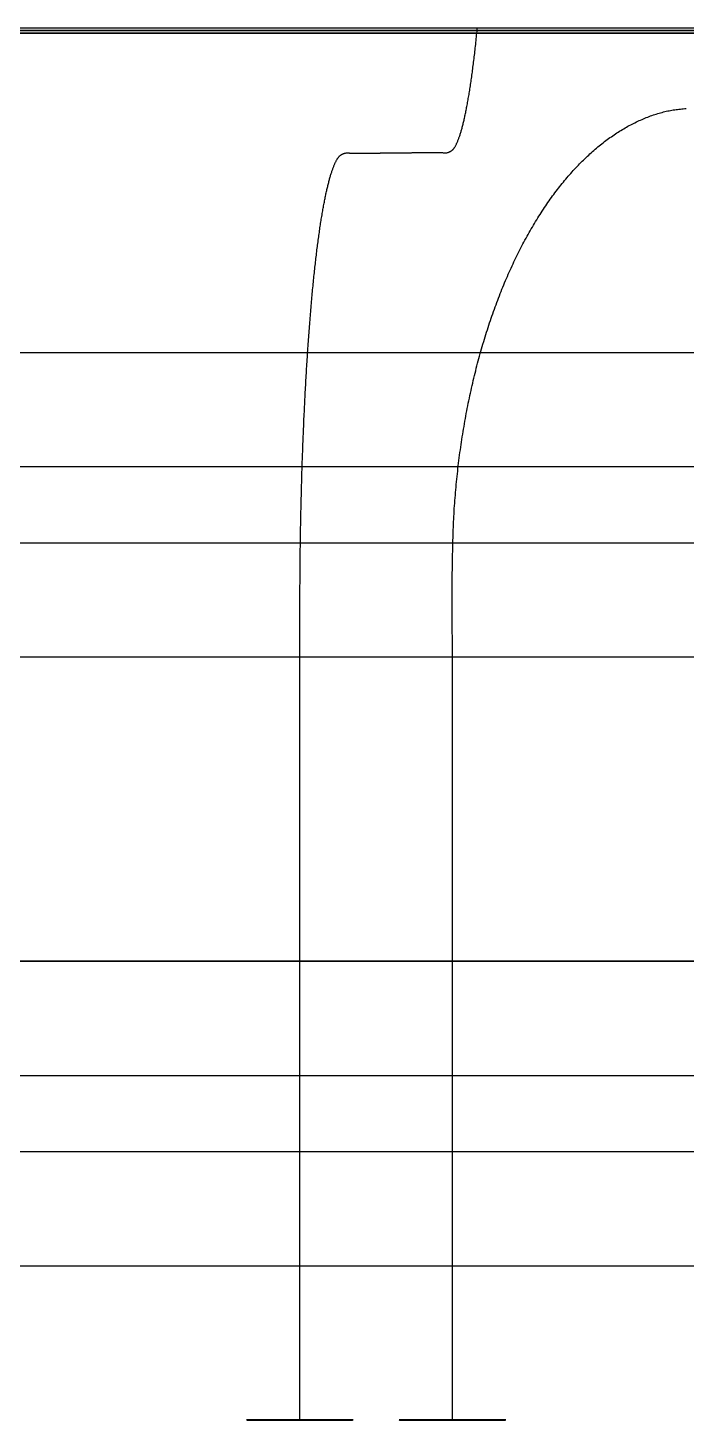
# Model space of a CAD drawing. Header units: millimetres. Extents: x -226 to 218, y -316 to 313.
# Drawn here: x -60.3 to -17.5, y -61.4 to 29 of the extents above; entities that cross this region are included whole.
import ezdxf

# ---------------------------------------------------------------- set-up
doc = ezdxf.new("R2010")
doc.units = ezdxf.units.MM
doc.layers.add('SKETCH', color=5, linetype='Continuous')
doc.layers.add('VISIBLE', color=7, linetype='Continuous')

msp = doc.modelspace()

# ---------------------------------------------------------------- linework, layer by layer
at = {"layer": 'SKETCH', "flags": 128}
for points in [[(-42.602, -61.426), (-42.602, -61.152), (-42.602, -60.879), (-42.602, -60.605), (-42.602, -60.332), (-42.602, -60.058), (-42.602, -59.785), (-42.602, -59.511), (-42.602, -59.238), (-42.602, -58.964), (-42.602, -58.691), (-42.602, -58.417), (-42.602, -58.144), (-42.602, -57.87), (-42.602, -57.597), (-42.602, -57.323), (-42.602, -57.05), (-42.602, -56.776), (-42.602, -56.503), (-42.602, -56.229), (-42.602, -55.956), (-42.602, -55.682), (-42.602, -55.409), (-42.602, -55.136), (-42.602, -54.862), (-42.602, -54.589), (-42.602, -54.315), (-42.602, -54.042), (-42.602, -53.768), (-42.602, -53.495), (-42.602, -53.221), (-42.602, -52.948), (-42.602, -52.674), (-42.602, -52.401), (-42.602, -52.127), (-42.602, -51.854), (-42.602, -51.58), (-42.602, -51.307), (-42.602, -51.033), (-42.602, -50.76), (-42.602, -50.486), (-42.602, -50.213), (-42.602, -49.939), (-42.602, -49.666), (-42.602, -49.392), (-42.602, -49.119), (-42.602, -48.845), (-42.602, -48.572), (-42.602, -48.298), (-42.602, -48.025), (-42.602, -47.751), (-42.602, -47.478), (-42.602, -47.204), (-42.602, -46.931), (-42.602, -46.658), (-42.602, -46.384), (-42.602, -46.111), (-42.602, -45.837), (-42.602, -45.564), (-42.602, -45.29), (-42.602, -45.017), (-42.602, -44.743), (-42.602, -44.47), (-42.602, -44.196), (-42.602, -43.923), (-42.602, -43.649), (-42.602, -43.376), (-42.602, -43.102), (-42.602, -42.829), (-42.602, -42.555), (-42.602, -42.282), (-42.602, -42.008), (-42.602, -41.735), (-42.602, -41.461), (-42.602, -41.188), (-42.602, -40.914), (-42.602, -40.641), (-42.602, -40.367), (-42.602, -40.094), (-42.602, -39.82), (-42.602, -39.547), (-42.602, -39.273), (-42.602, -39), (-42.602, -38.726), (-42.602, -38.453), (-42.602, -38.179), (-42.602, -37.906), (-42.602, -37.633), (-42.602, -37.359), (-42.602, -37.086), (-42.602, -36.812), (-42.602, -36.539), (-42.602, -36.265), (-42.602, -35.992), (-42.602, -35.718), (-42.602, -35.445), (-42.602, -35.171), (-42.602, -34.898), (-42.602, -34.624), (-42.602, -34.351), (-42.602, -34.077), (-42.602, -33.804), (-42.602, -33.53), (-42.602, -33.257), (-42.602, -32.983), (-42.602, -32.71), (-42.602, -32.436), (-42.602, -32.163), (-42.602, -31.889), (-42.602, -31.616), (-42.602, -31.342), (-42.602, -31.069), (-42.602, -30.795), (-42.602, -30.522), (-42.602, -30.248), (-42.602, -29.975), (-42.602, -29.701), (-42.602, -29.428), (-42.602, -29.154), (-42.602, -28.881), (-42.602, -28.608), (-42.602, -28.334), (-42.602, -28.061), (-42.602, -27.787), (-42.602, -27.514), (-42.602, -27.24), (-42.602, -26.967), (-42.602, -26.693), (-42.602, -26.42), (-42.602, -26.146), (-42.602, -25.873), (-42.602, -25.599), (-42.602, -25.326), (-42.602, -25.052), (-42.602, -24.779), (-42.602, -24.505), (-42.602, -24.232), (-42.602, -23.958), (-42.602, -23.685), (-42.602, -23.411), (-42.602, -23.138), (-42.602, -22.864), (-42.602, -22.591), (-42.602, -22.317), (-42.602, -22.044), (-42.602, -21.77), (-42.602, -21.497), (-42.602, -21.223), (-42.602, -20.95), (-42.602, -20.676), (-42.602, -20.403), (-42.602, -20.129), (-42.602, -19.856), (-42.602, -19.583), (-42.602, -19.309), (-42.602, -19.036), (-42.602, -18.762), (-42.602, -18.489), (-42.602, -18.215), (-42.602, -17.942), (-42.602, -17.668), (-42.602, -17.395), (-42.602, -17.121), (-42.602, -16.848), (-42.602, -16.574), (-42.602, -16.301), (-42.602, -16.027), (-42.602, -15.754), (-42.602, -15.48), (-42.602, -15.206), (-42.602, -14.929), (-42.602, -14.65), (-42.602, -14.37), (-42.602, -14.088), (-42.603, -13.806), (-42.603, -13.522), (-42.603, -13.239), (-42.603, -12.955), (-42.604, -12.672), (-42.604, -12.39), (-42.604, -12.108), (-42.604, -11.828), (-42.605, -11.549), (-42.605, -11.272), (-42.605, -10.998), (-42.605, -10.725), (-42.604, -10.456), (-42.604, -10.19), (-42.604, -9.927), (-42.604, -9.668), (-42.603, -9.413), (-42.602, -9.162), (-42.602, -8.917), (-42.601, -8.722), (-42.6, -8.531), (-42.6, -8.343), (-42.599, -8.157), (-42.598, -7.973), (-42.598, -7.792), (-42.597, -7.612), (-42.596, -7.435), (-42.595, -7.259), (-42.594, -7.084), (-42.593, -6.911), (-42.592, -6.738), (-42.591, -6.567), (-42.59, -6.396), (-42.589, -6.226), (-42.588, -6.056), (-42.586, -5.886), (-42.585, -5.717), (-42.583, -5.547), (-42.581, -5.376), (-42.579, -5.205), (-42.577, -5.034), (-42.575, -4.861), (-42.573, -4.687), (-42.57, -4.513), (-42.568, -4.338), (-42.565, -4.164), (-42.562, -3.99), (-42.559, -3.815), (-42.556, -3.641), (-42.553, -3.467), (-42.55, -3.293), (-42.547, -3.119), (-42.543, -2.946), (-42.54, -2.772), (-42.536, -2.599), (-42.532, -2.426), (-42.529, -2.253), (-42.525, -2.081), (-42.521, -1.909), (-42.517, -1.737), (-42.512, -1.565), (-42.508, -1.394), (-42.504, -1.223), (-42.499, -1.052), (-42.495, -0.882), (-42.49, -0.712), (-42.485, -0.543), (-42.48, -0.374), (-42.476, -0.205), (-42.47, -0.036), (-42.465, 0.132), (-42.46, 0.3), (-42.455, 0.468), (-42.449, 0.636), (-42.444, 0.803), (-42.438, 0.971), (-42.432, 1.137), (-42.426, 1.304), (-42.42, 1.47), (-42.414, 1.636), (-42.408, 1.801), (-42.402, 1.966), (-42.396, 2.131), (-42.389, 2.295), (-42.383, 2.459), (-42.376, 2.622), (-42.369, 2.785), (-42.363, 2.947), (-42.356, 3.109), (-42.349, 3.27), (-42.342, 3.43), (-42.335, 3.591), (-42.327, 3.75), (-42.32, 3.91), (-42.313, 4.069), (-42.305, 4.228), (-42.298, 4.386), (-42.29, 4.545), (-42.282, 4.702), (-42.274, 4.859), (-42.266, 5.016), (-42.258, 5.172), (-42.25, 5.328), (-42.242, 5.483), (-42.234, 5.638), (-42.225, 5.792), (-42.217, 5.946), (-42.208, 6.099), (-42.2, 6.252), (-42.191, 6.404), (-42.182, 6.555), (-42.173, 6.706), (-42.164, 6.856), (-42.155, 7.005), (-42.146, 7.154), (-42.137, 7.302), (-42.127, 7.45), (-42.118, 7.597), (-42.108, 7.744), (-42.099, 7.89), (-42.089, 8.035), (-42.079, 8.181), (-42.069, 8.325), (-42.059, 8.469), (-42.049, 8.613), (-42.039, 8.755), (-42.029, 8.898), (-42.019, 9.039), (-42.008, 9.18), (-41.998, 9.321), (-41.987, 9.46), (-41.977, 9.599), (-41.966, 9.737), (-41.955, 9.875), (-41.945, 10.012), (-41.934, 10.148), (-41.923, 10.283), (-41.912, 10.417), (-41.901, 10.551), (-41.889, 10.684), (-41.878, 10.817), (-41.867, 10.948), (-41.855, 11.08), (-41.844, 11.21), (-41.832, 11.34), (-41.82, 11.469), (-41.809, 11.598), (-41.797, 11.726), (-41.785, 11.853), (-41.773, 11.979), (-41.761, 12.105), (-41.749, 12.23), (-41.736, 12.354), (-41.724, 12.478), (-41.712, 12.6), (-41.699, 12.722), (-41.687, 12.843), (-41.674, 12.964), (-41.662, 13.083), (-41.649, 13.202), (-41.636, 13.319), (-41.623, 13.436), (-41.61, 13.552), (-41.597, 13.667), (-41.584, 13.782), (-41.571, 13.896), (-41.558, 14.009), (-41.545, 14.121), (-41.532, 14.233), (-41.518, 14.344), (-41.505, 14.454), (-41.491, 14.563), (-41.478, 14.671), (-41.464, 14.779), (-41.45, 14.886), (-41.436, 14.992), (-41.423, 15.097), (-41.409, 15.201), (-41.395, 15.304), (-41.381, 15.407), (-41.367, 15.508), (-41.353, 15.609), (-41.338, 15.709), (-41.324, 15.808), (-41.31, 15.906), (-41.296, 16.003), (-41.281, 16.099), (-41.267, 16.194), (-41.253, 16.288), (-41.238, 16.381), (-41.223, 16.474), (-41.209, 16.566), (-41.194, 16.656), (-41.18, 16.746), (-41.165, 16.836), (-41.15, 16.924), (-41.135, 17.011), (-41.12, 17.098), (-41.105, 17.183), (-41.09, 17.268), (-41.075, 17.351), (-41.06, 17.434), (-41.045, 17.516), (-41.03, 17.597), (-41.014, 17.677), (-40.999, 17.756), (-40.984, 17.833), (-40.968, 17.91), (-40.953, 17.986), (-40.938, 18.061), (-40.922, 18.135), (-40.907, 18.208), (-40.891, 18.28), (-40.875, 18.351), (-40.86, 18.422), (-40.844, 18.491), (-40.828, 18.559), (-40.812, 18.627), (-40.796, 18.693), (-40.78, 18.759), (-40.764, 18.823), (-40.748, 18.887), (-40.732, 18.95), (-40.716, 19.011), (-40.7, 19.072), (-40.684, 19.131), (-40.668, 19.19), (-40.652, 19.248), (-40.635, 19.304), (-40.619, 19.36), (-40.603, 19.415), (-40.586, 19.468), (-40.57, 19.521), (-40.554, 19.572), (-40.537, 19.623), (-40.521, 19.672), (-40.505, 19.72), (-40.488, 19.768), (-40.472, 19.814), (-40.455, 19.86), (-40.438, 19.904), (-40.422, 19.948), (-40.405, 19.99), (-40.389, 20.031), (-40.372, 20.072), (-40.355, 20.111), (-40.338, 20.15), (-40.322, 20.187), (-40.305, 20.223), (-40.288, 20.259), (-40.271, 20.293), (-40.254, 20.326), (-40.237, 20.358), (-40.221, 20.39), (-40.204, 20.42), (-40.187, 20.449), (-40.17, 20.477), (-40.153, 20.504), (-40.136, 20.529), (-40.119, 20.554), (-40.103, 20.577), (-40.086, 20.598), (-40.069, 20.618), (-40.053, 20.637), (-40.036, 20.655), (-40.02, 20.671), (-40.003, 20.686), (-39.987, 20.7), (-39.97, 20.713), (-39.953, 20.726), (-39.937, 20.737), (-39.92, 20.748), (-39.903, 20.758), (-39.886, 20.767), (-39.869, 20.776), (-39.852, 20.785), (-39.834, 20.793), (-39.817, 20.8), (-39.799, 20.808), (-39.781, 20.815), (-39.763, 20.822), (-39.745, 20.829), (-39.726, 20.836), (-39.703, 20.844), (-39.679, 20.851), (-39.655, 20.857), (-39.631, 20.861), (-39.606, 20.864), (-39.581, 20.866), (-39.556, 20.868), (-39.53, 20.869), (-39.505, 20.868), (-39.479, 20.868), (-39.453, 20.867), (-39.427, 20.865), (-39.4, 20.863), (-39.374, 20.861), (-39.348, 20.858), (-39.321, 20.856), (-39.295, 20.853), (-39.268, 20.851), (-39.242, 20.848), (-39.216, 20.846), (-39.19, 20.845), (-39.164, 20.844), (-39.138, 20.843), (-39.112, 20.843), (-39.087, 20.843), (-39.061, 20.843), (-39.035, 20.844), (-39.01, 20.844), (-38.984, 20.844), (-38.959, 20.845), (-38.933, 20.845), (-38.907, 20.845), (-38.882, 20.845), (-38.856, 20.846), (-38.831, 20.846), (-38.805, 20.846), (-38.78, 20.846), (-38.754, 20.847), (-38.728, 20.847), (-38.703, 20.847), (-38.677, 20.848), (-38.652, 20.848), (-38.626, 20.848), (-38.6, 20.848), (-38.575, 20.849), (-38.549, 20.849), (-38.524, 20.849), (-38.498, 20.849), (-38.472, 20.85), (-38.447, 20.85), (-38.421, 20.85), (-38.396, 20.851), (-38.37, 20.851), (-38.344, 20.851), (-38.319, 20.851), (-38.293, 20.852), (-38.268, 20.852), (-38.242, 20.852), (-38.216, 20.852), (-38.191, 20.853), (-38.165, 20.853), (-38.14, 20.853), (-38.114, 20.854), (-38.088, 20.854), (-38.063, 20.854), (-38.037, 20.854), (-38.012, 20.855), (-37.986, 20.855), (-37.96, 20.855), (-37.935, 20.855), (-37.909, 20.856), (-37.883, 20.856), (-37.858, 20.856), (-37.832, 20.857), (-37.807, 20.857), (-37.781, 20.857), (-37.755, 20.857), (-37.73, 20.858), (-37.704, 20.858), (-37.678, 20.858), (-37.653, 20.859), (-37.627, 20.859), (-37.601, 20.859), (-37.576, 20.859), (-37.55, 20.86), (-37.524, 20.86), (-37.499, 20.86), (-37.473, 20.86), (-37.447, 20.861), (-37.422, 20.861), (-37.396, 20.861), (-37.37, 20.862), (-37.345, 20.862), (-37.319, 20.862), (-37.293, 20.862), (-37.268, 20.863), (-37.242, 20.863), (-37.216, 20.863), (-37.191, 20.863), (-37.165, 20.864), (-37.139, 20.864), (-37.114, 20.864), (-37.088, 20.865), (-37.062, 20.865), (-37.037, 20.865), (-37.011, 20.865), (-36.986, 20.866), (-36.96, 20.866), (-36.934, 20.866), (-36.909, 20.866), (-36.883, 20.867), (-36.857, 20.867), (-36.832, 20.867), (-36.806, 20.868), (-36.781, 20.868), (-36.755, 20.868), (-36.729, 20.868), (-36.704, 20.869), (-36.678, 20.869), (-36.652, 20.869), (-36.627, 20.869), (-36.601, 20.87), (-36.575, 20.87), (-36.55, 20.87), (-36.524, 20.871), (-36.498, 20.871), (-36.473, 20.871), (-36.447, 20.871), (-36.421, 20.872), (-36.396, 20.872), (-36.37, 20.872), (-36.345, 20.873), (-36.319, 20.873), (-36.293, 20.873), (-36.268, 20.873), (-36.242, 20.874), (-36.216, 20.874), (-36.191, 20.874), (-36.165, 20.874), (-36.139, 20.875), (-36.114, 20.875), (-36.088, 20.875), (-36.062, 20.876), (-36.037, 20.876), (-36.011, 20.876), (-35.985, 20.876), (-35.96, 20.877), (-35.934, 20.877), (-35.908, 20.877), (-35.883, 20.877), (-35.857, 20.878), (-35.831, 20.878), (-35.806, 20.878), (-35.78, 20.879), (-35.754, 20.879), (-35.729, 20.879), (-35.703, 20.879), (-35.677, 20.88), (-35.652, 20.88), (-35.626, 20.88), (-35.6, 20.88), (-35.575, 20.881), (-35.549, 20.881), (-35.523, 20.881), (-35.498, 20.882), (-35.472, 20.882), (-35.446, 20.882), (-35.421, 20.882), (-35.395, 20.883), (-35.369, 20.883), (-35.344, 20.883), (-35.318, 20.884), (-35.292, 20.884), (-35.266, 20.884), (-35.241, 20.884), (-35.215, 20.885), (-35.189, 20.885), (-35.164, 20.885), (-35.138, 20.885), (-35.112, 20.886), (-35.087, 20.886), (-35.061, 20.886), (-35.035, 20.887), (-35.01, 20.887), (-34.984, 20.887), (-34.958, 20.887), (-34.933, 20.888), (-34.907, 20.888), (-34.881, 20.888), (-34.855, 20.888), (-34.83, 20.889), (-34.804, 20.889), (-34.778, 20.889), (-34.753, 20.89), (-34.727, 20.89), (-34.701, 20.89), (-34.676, 20.89), (-34.65, 20.891), (-34.624, 20.891), (-34.599, 20.891), (-34.573, 20.892), (-34.547, 20.892), (-34.521, 20.892), (-34.496, 20.892), (-34.47, 20.893), (-34.444, 20.893), (-34.419, 20.893), (-34.393, 20.893), (-34.367, 20.894), (-34.342, 20.894), (-34.316, 20.894), (-34.29, 20.895), (-34.264, 20.895), (-34.239, 20.895), (-34.213, 20.895), (-34.187, 20.896), (-34.162, 20.896), (-34.136, 20.896), (-34.11, 20.896), (-34.084, 20.897), (-34.059, 20.897), (-34.033, 20.897), (-34.007, 20.898), (-33.981, 20.898), (-33.955, 20.898), (-33.93, 20.898), (-33.904, 20.899), (-33.878, 20.899), (-33.852, 20.899), (-33.827, 20.899), (-33.801, 20.9), (-33.775, 20.9), (-33.749, 20.9), (-33.724, 20.901), (-33.698, 20.901), (-33.672, 20.901), (-33.646, 20.901), (-33.621, 20.902), (-33.595, 20.902), (-33.569, 20.902), (-33.543, 20.902), (-33.517, 20.901), (-33.491, 20.9), (-33.465, 20.898), (-33.438, 20.896), (-33.412, 20.893), (-33.385, 20.891), (-33.358, 20.888), (-33.332, 20.885), (-33.305, 20.882), (-33.279, 20.88), (-33.252, 20.878), (-33.226, 20.876), (-33.2, 20.874), (-33.174, 20.874), (-33.148, 20.873), (-33.122, 20.874), (-33.097, 20.876), (-33.072, 20.878), (-33.047, 20.882), (-33.023, 20.887), (-32.998, 20.893), (-32.975, 20.9), (-32.951, 20.909), (-32.933, 20.917), (-32.914, 20.925), (-32.896, 20.932), (-32.878, 20.94), (-32.86, 20.949), (-32.842, 20.957), (-32.825, 20.966), (-32.807, 20.975), (-32.79, 20.985), (-32.773, 20.995), (-32.756, 21.006), (-32.739, 21.018), (-32.723, 21.031), (-32.706, 21.045), (-32.689, 21.059), (-32.673, 21.075), (-32.656, 21.092), (-32.64, 21.11), (-32.623, 21.129), (-32.606, 21.15), (-32.59, 21.172), (-32.573, 21.196), (-32.556, 21.221), (-32.539, 21.248), (-32.522, 21.276), (-32.505, 21.306), (-32.488, 21.337), (-32.471, 21.369), (-32.454, 21.402), (-32.437, 21.437), (-32.42, 21.472), (-32.403, 21.509), (-32.386, 21.547), (-32.369, 21.586), (-32.352, 21.626), (-32.335, 21.667), (-32.319, 21.709), (-32.302, 21.753), (-32.285, 21.797), (-32.268, 21.843), (-32.251, 21.89), (-32.235, 21.938), (-32.218, 21.987), (-32.201, 22.037), (-32.185, 22.088), (-32.168, 22.141), (-32.152, 22.194), (-32.135, 22.248), (-32.119, 22.304), (-32.103, 22.361), (-32.086, 22.419), (-32.07, 22.478), (-32.054, 22.538), (-32.038, 22.599), (-32.022, 22.662), (-32.005, 22.725), (-31.989, 22.79), (-31.973, 22.856), (-31.957, 22.922), (-31.941, 22.99), (-31.925, 23.059), (-31.909, 23.129), (-31.894, 23.201), (-31.878, 23.273), (-31.862, 23.346), (-31.846, 23.42), (-31.831, 23.495), (-31.815, 23.572), (-31.799, 23.649), (-31.784, 23.727), (-31.769, 23.806), (-31.753, 23.887), (-31.738, 23.968), (-31.723, 24.05), (-31.707, 24.134), (-31.692, 24.218), (-31.677, 24.304), (-31.662, 24.391), (-31.647, 24.478), (-31.632, 24.567), (-31.617, 24.657), (-31.602, 24.748), (-31.587, 24.84), (-31.572, 24.933), (-31.557, 25.027), (-31.543, 25.121), (-31.528, 25.217), (-31.513, 25.314), (-31.499, 25.412), (-31.484, 25.51), (-31.47, 25.61), (-31.456, 25.71), (-31.441, 25.812), (-31.427, 25.914), (-31.413, 26.017), (-31.399, 26.121), (-31.385, 26.226), (-31.371, 26.332), (-31.358, 26.439), (-31.344, 26.547), (-31.33, 26.656), (-31.316, 26.766), (-31.303, 26.877), (-31.289, 26.989), (-31.276, 27.102), (-31.263, 27.216), (-31.249, 27.33), (-31.236, 27.446), (-31.223, 27.562), (-31.21, 27.68), (-31.197, 27.798), (-31.184, 27.917), (-31.171, 28.037), (-31.158, 28.158), (-31.145, 28.279), (-31.133, 28.401), (-31.12, 28.524), (-31.108, 28.648), (-31.096, 28.773), (-31.083, 28.898), (-31.075, 28.99)], [(-32.694, -61.426), (-32.694, -61.169), (-32.694, -60.912), (-32.694, -60.655), (-32.694, -60.398), (-32.694, -60.141), (-32.694, -59.885), (-32.694, -59.628), (-32.694, -59.371), (-32.694, -59.114), (-32.694, -58.857), (-32.694, -58.6), (-32.694, -58.343), (-32.694, -58.087), (-32.694, -57.83), (-32.694, -57.573), (-32.694, -57.316), (-32.694, -57.059), (-32.694, -56.802), (-32.694, -56.546), (-32.694, -56.289), (-32.694, -56.032), (-32.694, -55.775), (-32.694, -55.518), (-32.694, -55.261), (-32.694, -55.004), (-32.694, -54.748), (-32.694, -54.491), (-32.694, -54.234), (-32.694, -53.977), (-32.694, -53.72), (-32.694, -53.463), (-32.694, -53.207), (-32.694, -52.95), (-32.694, -52.693), (-32.694, -52.436), (-32.694, -52.179), (-32.694, -51.922), (-32.694, -51.665), (-32.694, -51.409), (-32.694, -51.152), (-32.694, -50.895), (-32.694, -50.638), (-32.694, -50.381), (-32.694, -50.124), (-32.694, -49.868), (-32.694, -49.611), (-32.694, -49.354), (-32.694, -49.097), (-32.694, -48.84), (-32.694, -48.583), (-32.694, -48.326), (-32.694, -48.069), (-32.694, -47.813), (-32.694, -47.556), (-32.694, -47.299), (-32.694, -47.042), (-32.694, -46.785), (-32.694, -46.528), (-32.694, -46.271), (-32.694, -46.014), (-32.694, -45.757), (-32.694, -45.5), (-32.694, -45.244), (-32.694, -44.987), (-32.694, -44.73), (-32.694, -44.473), (-32.694, -44.216), (-32.694, -43.959), (-32.694, -43.702), (-32.694, -43.445), (-32.694, -43.188), (-32.694, -42.932), (-32.694, -42.675), (-32.694, -42.418), (-32.694, -42.161), (-32.694, -41.904), (-32.694, -41.647), (-32.694, -41.39), (-32.694, -41.134), (-32.694, -40.877), (-32.694, -40.62), (-32.694, -40.363), (-32.694, -40.106), (-32.694, -39.849), (-32.694, -39.593), (-32.694, -39.336), (-32.694, -39.079), (-32.694, -38.822), (-32.694, -38.565), (-32.694, -38.308), (-32.694, -38.051), (-32.694, -37.795), (-32.694, -37.538), (-32.694, -37.281), (-32.694, -37.024), (-32.694, -36.767), (-32.694, -36.51), (-32.694, -36.254), (-32.694, -35.997), (-32.694, -35.74), (-32.694, -35.483), (-32.694, -35.226), (-32.694, -34.969), (-32.694, -34.712), (-32.694, -34.456), (-32.694, -34.199), (-32.694, -33.942), (-32.694, -33.685), (-32.694, -33.428), (-32.694, -33.171), (-32.694, -32.914), (-32.694, -32.658), (-32.694, -32.401), (-32.694, -32.144), (-32.694, -31.887), (-32.694, -31.63), (-32.694, -31.373), (-32.694, -31.117), (-32.694, -30.86), (-32.694, -30.603), (-32.694, -30.346), (-32.694, -30.089), (-32.694, -29.832), (-32.694, -29.575), (-32.694, -29.319), (-32.694, -29.062), (-32.694, -28.805), (-32.694, -28.548), (-32.694, -28.291), (-32.694, -28.034), (-32.694, -27.778), (-32.694, -27.521), (-32.694, -27.264), (-32.694, -27.007), (-32.694, -26.75), (-32.694, -26.493), (-32.694, -26.236), (-32.694, -25.98), (-32.694, -25.723), (-32.694, -25.466), (-32.694, -25.209), (-32.694, -24.952), (-32.694, -24.695), (-32.694, -24.439), (-32.694, -24.182), (-32.694, -23.925), (-32.694, -23.668), (-32.694, -23.411), (-32.694, -23.154), (-32.694, -22.897), (-32.694, -22.64), (-32.694, -22.383), (-32.694, -22.127), (-32.694, -21.87), (-32.694, -21.613), (-32.694, -21.356), (-32.694, -21.099), (-32.694, -20.842), (-32.694, -20.585), (-32.694, -20.328), (-32.694, -20.071), (-32.694, -19.814), (-32.694, -19.558), (-32.694, -19.301), (-32.694, -19.044), (-32.694, -18.787), (-32.694, -18.53), (-32.694, -18.273), (-32.694, -18.016), (-32.694, -17.759), (-32.694, -17.503), (-32.694, -17.246), (-32.694, -16.989), (-32.694, -16.732), (-32.694, -16.475), (-32.694, -16.218), (-32.694, -15.961), (-32.694, -15.705), (-32.694, -15.448), (-32.694, -15.191), (-32.694, -14.934), (-32.694, -14.677), (-32.694, -14.42), (-32.694, -14.164), (-32.694, -13.907), (-32.694, -13.65), (-32.694, -13.393), (-32.694, -13.136), (-32.694, -12.879), (-32.694, -12.622), (-32.694, -12.366), (-32.694, -12.109), (-32.694, -11.851), (-32.695, -11.591), (-32.696, -11.33), (-32.697, -11.068), (-32.698, -10.805), (-32.699, -10.54), (-32.701, -10.276), (-32.702, -10.011), (-32.704, -9.746), (-32.705, -9.481), (-32.706, -9.217), (-32.708, -8.954), (-32.709, -8.691), (-32.709, -8.43), (-32.71, -8.171), (-32.71, -7.913), (-32.71, -7.657), (-32.709, -7.404), (-32.708, -7.153), (-32.707, -6.904), (-32.704, -6.659), (-32.702, -6.417), (-32.698, -6.179), (-32.694, -5.944), (-32.691, -5.753), (-32.687, -5.564), (-32.683, -5.377), (-32.68, -5.192), (-32.676, -5.01), (-32.672, -4.829), (-32.668, -4.65), (-32.663, -4.472), (-32.659, -4.296), (-32.654, -4.121), (-32.649, -3.947), (-32.643, -3.774), (-32.637, -3.602), (-32.63, -3.431), (-32.624, -3.26), (-32.616, -3.089), (-32.608, -2.918), (-32.599, -2.748), (-32.59, -2.577), (-32.58, -2.406), (-32.57, -2.234), (-32.558, -2.062), (-32.546, -1.889), (-32.533, -1.715), (-32.52, -1.541), (-32.505, -1.366), (-32.491, -1.192), (-32.475, -1.017), (-32.459, -0.843), (-32.443, -0.669), (-32.426, -0.495), (-32.408, -0.321), (-32.39, -0.147), (-32.371, 0.027), (-32.352, 0.2), (-32.332, 0.373), (-32.312, 0.546), (-32.291, 0.719), (-32.269, 0.892), (-32.247, 1.064), (-32.225, 1.236), (-32.202, 1.407), (-32.178, 1.579), (-32.154, 1.75), (-32.129, 1.92), (-32.104, 2.09), (-32.078, 2.26), (-32.052, 2.429), (-32.025, 2.598), (-31.998, 2.767), (-31.97, 2.936), (-31.941, 3.104), (-31.912, 3.273), (-31.883, 3.441), (-31.853, 3.608), (-31.822, 3.776), (-31.791, 3.943), (-31.759, 4.11), (-31.727, 4.276), (-31.694, 4.442), (-31.661, 4.608), (-31.627, 4.774), (-31.593, 4.939), (-31.558, 5.103), (-31.523, 5.267), (-31.487, 5.431), (-31.45, 5.594), (-31.414, 5.757), (-31.376, 5.919), (-31.338, 6.081), (-31.3, 6.242), (-31.261, 6.403), (-31.222, 6.563), (-31.182, 6.723), (-31.142, 6.883), (-31.101, 7.042), (-31.059, 7.201), (-31.017, 7.359), (-30.975, 7.517), (-30.932, 7.675), (-30.888, 7.832), (-30.844, 7.989), (-30.8, 8.145), (-30.754, 8.301), (-30.709, 8.456), (-30.663, 8.611), (-30.616, 8.765), (-30.569, 8.919), (-30.522, 9.072), (-30.474, 9.224), (-30.426, 9.376), (-30.377, 9.528), (-30.327, 9.678), (-30.278, 9.828), (-30.228, 9.978), (-30.177, 10.126), (-30.126, 10.274), (-30.074, 10.422), (-30.022, 10.569), (-29.969, 10.716), (-29.916, 10.862), (-29.863, 11.008), (-29.809, 11.153), (-29.754, 11.298), (-29.699, 11.442), (-29.643, 11.585), (-29.587, 11.728), (-29.531, 11.87), (-29.474, 12.012), (-29.417, 12.153), (-29.359, 12.293), (-29.301, 12.433), (-29.242, 12.572), (-29.183, 12.71), (-29.124, 12.847), (-29.064, 12.984), (-29.004, 13.12), (-28.943, 13.256), (-28.882, 13.39), (-28.82, 13.524), (-28.759, 13.657), (-28.696, 13.789), (-28.633, 13.921), (-28.57, 14.052), (-28.507, 14.183), (-28.442, 14.313), (-28.378, 14.442), (-28.313, 14.57), (-28.247, 14.698), (-28.181, 14.825), (-28.115, 14.952), (-28.048, 15.077), (-27.981, 15.202), (-27.914, 15.327), (-27.846, 15.45), (-27.778, 15.573), (-27.709, 15.695), (-27.64, 15.816), (-27.571, 15.936), (-27.501, 16.055), (-27.431, 16.174), (-27.361, 16.292), (-27.29, 16.409), (-27.219, 16.525), (-27.148, 16.64), (-27.076, 16.754), (-27.004, 16.868), (-26.932, 16.981), (-26.859, 17.094), (-26.785, 17.205), (-26.711, 17.316), (-26.637, 17.426), (-26.563, 17.535), (-26.488, 17.644), (-26.413, 17.751), (-26.337, 17.858), (-26.261, 17.964), (-26.185, 18.069), (-26.108, 18.173), (-26.032, 18.277), (-25.954, 18.379), (-25.877, 18.481), (-25.799, 18.581), (-25.721, 18.681), (-25.643, 18.78), (-25.564, 18.878), (-25.485, 18.975), (-25.406, 19.071), (-25.327, 19.166), (-25.247, 19.26), (-25.167, 19.353), (-25.087, 19.446), (-25.006, 19.538), (-24.925, 19.629), (-24.843, 19.719), (-24.761, 19.808), (-24.679, 19.896), (-24.597, 19.983), (-24.514, 20.07), (-24.431, 20.155), (-24.348, 20.24), (-24.265, 20.323), (-24.181, 20.406), (-24.097, 20.488), (-24.013, 20.569), (-23.928, 20.649), (-23.844, 20.728), (-23.759, 20.806), (-23.674, 20.882), (-23.588, 20.958), (-23.503, 21.033), (-23.417, 21.107), (-23.332, 21.18), (-23.245, 21.252), (-23.159, 21.323), (-23.072, 21.394), (-22.985, 21.463), (-22.898, 21.531), (-22.811, 21.599), (-22.723, 21.665), (-22.635, 21.731), (-22.547, 21.795), (-22.459, 21.859), (-22.37, 21.921), (-22.281, 21.983), (-22.192, 22.044), (-22.103, 22.103), (-22.014, 22.162), (-21.924, 22.22), (-21.835, 22.276), (-21.745, 22.332), (-21.655, 22.386), (-21.565, 22.44), (-21.475, 22.492), (-21.385, 22.544), (-21.294, 22.594), (-21.204, 22.644), (-21.113, 22.692), (-21.022, 22.74), (-20.931, 22.786), (-20.84, 22.831), (-20.748, 22.876), (-20.656, 22.919), (-20.565, 22.962), (-20.472, 23.003), (-20.38, 23.044), (-20.288, 23.083), (-20.195, 23.121), (-20.103, 23.159), (-20.01, 23.195), (-19.917, 23.23), (-19.825, 23.265), (-19.732, 23.298), (-19.639, 23.33), (-19.545, 23.361), (-19.452, 23.391), (-19.359, 23.42), (-19.266, 23.448), (-19.173, 23.475), (-19.079, 23.501), (-18.986, 23.525), (-18.894, 23.548), (-18.802, 23.57), (-18.71, 23.59), (-18.619, 23.609), (-18.527, 23.626), (-18.436, 23.642), (-18.345, 23.658), (-18.254, 23.672), (-18.163, 23.685), (-18.071, 23.697), (-17.979, 23.709), (-17.886, 23.719), (-17.793, 23.729), (-17.7, 23.739), (-17.606, 23.748), (-17.511, 23.756)], [(-39.134, -61.426), (-39.172, -61.424), (-39.286, -61.423), (-39.475, -61.421), (-39.733, -61.42), (-40.055, -61.418), (-40.434, -61.417), (-40.862, -61.416), (-41.328, -61.416), (-41.823, -61.415), (-42.335, -61.415), (-42.853, -61.415), (-43.366, -61.415), (-43.861, -61.416), (-44.329, -61.416), (-44.758, -61.417), (-45.138, -61.418), (-45.462, -61.42), (-45.722, -61.421), (-45.913, -61.423), (-46.029, -61.424), (-46.069, -61.426), (-46.032, -61.427), (-45.918, -61.429), (-45.729, -61.43), (-45.471, -61.432), (-45.149, -61.433), (-44.77, -61.434), (-44.342, -61.435), (-43.876, -61.436), (-43.381, -61.436), (-42.868, -61.436), (-42.35, -61.436), (-41.837, -61.436), (-41.341, -61.436), (-40.874, -61.435), (-40.445, -61.434), (-40.064, -61.433), (-39.741, -61.432), (-39.48, -61.43), (-39.29, -61.429), (-39.174, -61.427), (-39.134, -61.426)], [(-29.227, -61.426), (-29.265, -61.424), (-29.379, -61.423), (-29.568, -61.421), (-29.826, -61.42), (-30.149, -61.418), (-30.528, -61.417), (-30.956, -61.416), (-31.422, -61.416), (-31.917, -61.415), (-32.43, -61.415), (-32.948, -61.415), (-33.46, -61.415), (-33.956, -61.416), (-34.423, -61.416), (-34.852, -61.417), (-35.232, -61.418), (-35.556, -61.42), (-35.816, -61.421), (-36.006, -61.423), (-36.122, -61.424), (-36.162, -61.426), (-36.124, -61.427), (-36.01, -61.429), (-35.821, -61.43), (-35.563, -61.432), (-35.24, -61.433), (-34.861, -61.434), (-34.433, -61.435), (-33.967, -61.436), (-33.472, -61.436), (-32.959, -61.436), (-32.441, -61.436), (-31.928, -61.436), (-31.433, -61.436), (-30.965, -61.435), (-30.536, -61.434), (-30.156, -61.433), (-29.832, -61.432), (-29.572, -61.43), (-29.382, -61.429), (-29.266, -61.427), (-29.227, -61.426)]]:
    msp.add_lwpolyline(points, dxfattribs=at)
at = {"layer": 'VISIBLE'}
for p, q in [((-177.036, 28.99), (177.036, 28.99)), ((-177.036, 28.844), (177.036, 28.844)), ((-177.036, 28.833), (177.036, 28.833)), ((-177.036, 28.826), (177.036, 28.826)), ((-177.036, 28.816), (177.036, 28.816)), ((-177.036, 28.67), (177.036, 28.67)), ((-172.946, 28.66), (172.946, 28.66)), ((-172.904, 28.653), (172.904, 28.653)), ((-172.84, 28.642), (172.84, 28.642)), ((-192.783, 7.909), (192.783, 7.909)), ((-192.783, 0.494), (192.783, 0.494)), ((-192.726, 0.494), (192.726, 0.494)), ((-192.783, -4.449), (192.783, -4.449)), ((-192.726, -4.448), (192.726, -4.448)), ((-192.783, -11.864), (192.783, -11.864)), ((-192.783, -31.636), (192.783, -31.636)), ((-188.758, -31.624), (188.758, -31.624)), ((-188.712, -31.617), (188.712, -31.617)), ((-188.642, -31.605), (188.642, -31.605)), ((-192.783, -39.051), (192.783, -39.051)), ((-192.783, -43.994), (192.783, -43.994)), ((-192.726, -43.981), (192.726, -43.981)), ((-192.783, -51.409), (192.783, -51.409))]:
    msp.add_line(p, q, dxfattribs=at)

doc.saveas('drawing.dxf')
